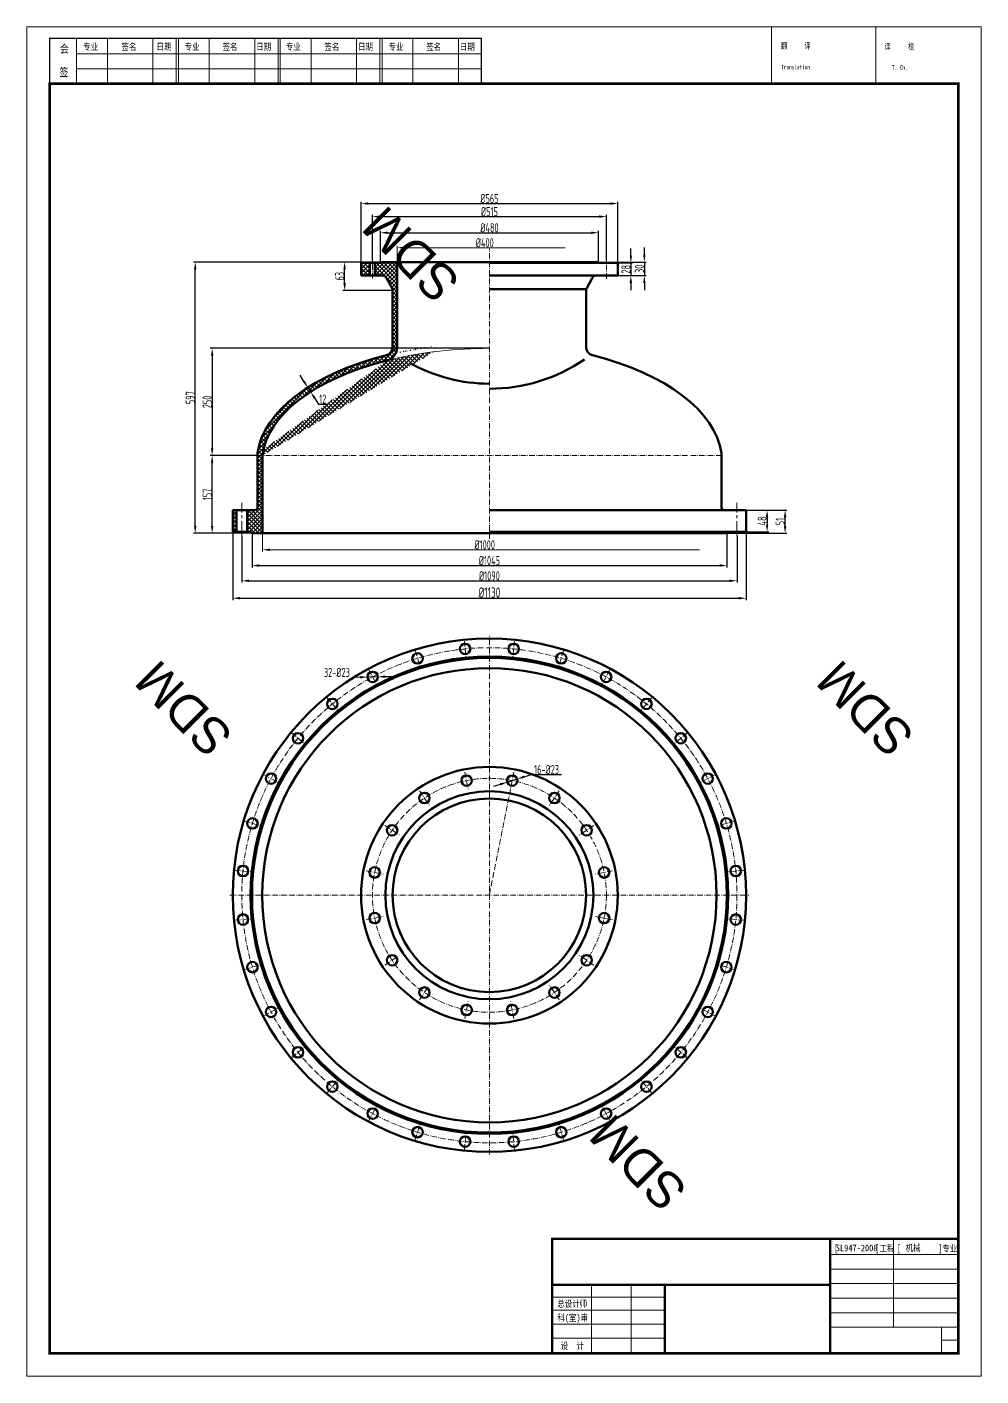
# Model space of a CAD drawing. Header units: millimetres. Extents: x -111403 to -40877, y -22 to 26358.
# Drawn here: x -50635 to -48535, y 18 to 2988 of the extents above; entities that cross this region are included whole.
import ezdxf

# ---------------------------------------------------------------- set-up
doc = ezdxf.new("R2010")
doc.units = ezdxf.units.MM
doc.header["$PDMODE"] = 34
doc.header["$PDSIZE"] = -6
for name, pattern in [('ACAD_ISO10W100', [18.7, 12, -3, 0.7, -3]), ('ACAD_ISO12W100', [22.4, 12, -3, 0.7, -3, 0.7, -3]), ('CENTER', [50.8, 31.75, -6.35, 6.35, -6.35])]:
    doc.linetypes.add(name, pattern=pattern)
doc.layers.add('SDMDI', color=253, linetype='Continuous')
for name, color, linetype, lineweight in [('TK', 7, 'Continuous', 20), ('双点划线', 3, 'ACAD_ISO12W100', 18), ('标注', 7, 'Continuous', 18), ('粗实线', 2, 'Continuous', 70), ('细线', 4, 'Continuous', 13)]:
    doc.layers.add(name, color=color, linetype=linetype, lineweight=lineweight)
doc.styles.add('HGCAD', font='gbenor.shx', dxfattribs={"width": 0.75, "bigfont": 'gbcbig.shx'})
doc.styles.add('sdmdi', font='STCAIYUN.TTF', dxfattribs={"height": 16})
doc.styles.add('宋体', font='SimSun.ttf', dxfattribs={"width": 0.7})
doc.dimstyles.new('HGCAD$0', dxfattribs={"dimtxt": 20, "dimasz": 16, "dimexe": 4, "dimexo": 1, "dimgap": 1, "dimtad": 1, "dimtoh": 1, "dimdec": 0, "dimdsep": 46, "dimtxsty": 'HGCAD', "dimcen": 0, "dimadec": 1, "dimazin": 0, "dimtfac": 1, "dimtdec": 0, "dimtmove": 0, "dimatfit": 1, "dimfxl": 0, "dimarcsym": 0})
doc.dimstyles.new('HGCAD$3', dxfattribs={"dimtxt": 20, "dimasz": 16, "dimexe": 4, "dimexo": 1, "dimgap": 1, "dimtad": 1, "dimtoh": 1, "dimdec": 0, "dimdsep": 46, "dimtxsty": 'HGCAD', "dimcen": 0, "dimadec": 1, "dimazin": 0, "dimtfac": 1, "dimtdec": 0, "dimtmove": 0, "dimatfit": 1, "dimfxl": 0, "dimarcsym": 0})

# ---------------------------------------------------------------- blocks, each defined once
blk = doc.blocks.new('*D90')
at = {"layer": 'Defpoints', "color": 0, "ltscale": 50}
for p in [(-50182.2, 1876.9), (-49052.2, 1876.9), (-49052.2, 1730.7)]:
    blk.add_point(p, dxfattribs=at)
at = {"layer": '标注', "color": 0, "lineweight": -2, "ltscale": 50}
for p, q in [((-50182.2, 1875.9), (-50182.2, 1726.7)), ((-49052.2, 1875.9), (-49052.2, 1726.7)), ((-50166.2, 1730.7), (-49068.2, 1730.7))]:
    blk.add_line(p, q, dxfattribs=at)
at = {"layer": '标注', "color": 0, "ltscale": 50}
for points in [[(-50166.2, 1733.4), (-50166.2, 1728), (-50182.2, 1730.7)], [(-49068.2, 1733.4), (-49068.2, 1728), (-49052.2, 1730.7)]]:
    blk.add_solid(points, dxfattribs=at)
at = {"layer": '标注', "color": 0, "ltscale": 50, "insert": (-49617.2, 1743.2), "char_height": 20, "attachment_point": 5, "style": 'HGCAD'}
blk.add_mtext('{\\H1.15x;%%C1130}', dxfattribs=at)
blk = doc.blocks.new('*D91')
at = {"layer": 'Defpoints', "color": 0, "ltscale": 50}
for p in [(-49885.6, 1557.1), (-49862.6, 1557.7)]:
    blk.add_point(p, dxfattribs=at)
at = {"layer": '标注', "color": 0, "lineweight": -2, "ltscale": 50}
for p, q in [((-49901.6, 1556.7), (-49917.6, 1556.3)), ((-49862.6, 1557.7), (-49885.6, 1557.1)), ((-49846.7, 1558.1), (-49830.7, 1558.5))]:
    blk.add_line(p, q, dxfattribs=at)
at = {"layer": '标注', "color": 0, "ltscale": 50}
for points in [[(-49901.7, 1559.3), (-49901.6, 1554), (-49885.6, 1557.1)], [(-49846.7, 1560.8), (-49846.6, 1555.4), (-49862.6, 1557.7)]]:
    blk.add_solid(points, dxfattribs=at)
at = {"layer": '标注', "color": 0, "ltscale": 50, "insert": (-49953, 1567.3), "char_height": 20, "attachment_point": 5, "style": 'HGCAD'}
blk.add_mtext('32-%%C23', dxfattribs=at)
blk = doc.blocks.new('*D92')
at = {"layer": 'Defpoints', "color": 0, "ltscale": 50}
for p in [(-49052.2, 1924.9), (-49052.2, 1876.9), (-49006, 1876.9)]:
    blk.add_point(p, dxfattribs=at)
at = {"layer": '标注', "color": 0, "lineweight": -2, "ltscale": 50}
for p, q in [((-49051.2, 1924.9), (-49002, 1924.9)), ((-49006, 1908.9), (-49006, 1892.9)), ((-49051.2, 1876.9), (-49002, 1876.9))]:
    blk.add_line(p, q, dxfattribs=at)
at = {"layer": '标注', "color": 0, "ltscale": 50}
for points in [[(-49008.7, 1908.9), (-49003.4, 1908.9), (-49006, 1924.9)], [(-49008.7, 1892.9), (-49003.4, 1892.9), (-49006, 1876.9)]]:
    blk.add_solid(points, dxfattribs=at)
at = {"layer": '标注', "color": 0, "ltscale": 50, "insert": (-49017, 1900.9), "char_height": 20, "attachment_point": 5, "rotation": 90, "style": 'HGCAD'}
blk.add_mtext('48', dxfattribs=at)
blk = doc.blocks.new('*D93')
at = {"layer": 'Defpoints', "color": 0, "ltscale": 50}
for p in [(-49052.2, 1924.9), (-48966.3, 1924.9), (-49094.7, 1873.9)]:
    blk.add_point(p, dxfattribs=at)
at = {"layer": '标注', "color": 0, "lineweight": -2, "ltscale": 50}
for p, q in [((-49051.2, 1924.9), (-48962.3, 1924.9)), ((-48966.3, 1889.9), (-48966.3, 1908.9)), ((-49093.7, 1873.9), (-48962.3, 1873.9))]:
    blk.add_line(p, q, dxfattribs=at)
at = {"layer": '标注', "color": 0, "ltscale": 50}
for points in [[(-48969, 1908.9), (-48963.6, 1908.9), (-48966.3, 1924.9)], [(-48969, 1889.9), (-48963.6, 1889.9), (-48966.3, 1873.9)]]:
    blk.add_solid(points, dxfattribs=at)
at = {"layer": '标注', "color": 0, "ltscale": 50, "insert": (-48977.3, 1899.4), "char_height": 20, "attachment_point": 5, "rotation": 90, "style": 'HGCAD'}
blk.add_mtext('51', dxfattribs=at)
blk = doc.blocks.new('*D94')
at = {"layer": 'Defpoints', "color": 0, "ltscale": 50}
for p in [(-50264.8, 2470.9), (-49857.2, 2470.9), (-50139.7, 1873.9)]:
    blk.add_point(p, dxfattribs=at)
at = {"layer": '标注', "color": 0, "lineweight": -2, "ltscale": 50}
for p, q in [((-49858.2, 2470.9), (-50268.8, 2470.9)), ((-50264.8, 1889.9), (-50264.8, 2454.9)), ((-50140.7, 1873.9), (-50268.8, 1873.9))]:
    blk.add_line(p, q, dxfattribs=at)
at = {"layer": '标注', "color": 0, "ltscale": 50}
for points in [[(-50267.4, 2454.9), (-50262.1, 2454.9), (-50264.8, 2470.9)], [(-50267.4, 1889.9), (-50262.1, 1889.9), (-50264.8, 1873.9)]]:
    blk.add_solid(points, dxfattribs=at)
at = {"layer": '标注', "color": 0, "ltscale": 50, "insert": (-50275.8, 2172.4), "char_height": 20, "attachment_point": 5, "rotation": 90, "style": 'HGCAD'}
blk.add_mtext('597', dxfattribs=at)
blk = doc.blocks.new('*D95')
at = {"layer": 'Defpoints', "color": 0, "ltscale": 50}
for p in [(-49377.2, 2470.9), (-49334.7, 2440.9), (-49276.1, 2440.9)]:
    blk.add_point(p, dxfattribs=at)
at = {"layer": '标注', "color": 0, "lineweight": -2, "ltscale": 50}
for p, q in [((-49276.1, 2486.9), (-49276.1, 2502.9)), ((-49376.2, 2470.9), (-49272.1, 2470.9)), ((-49276.1, 2470.9), (-49276.1, 2440.9)), ((-49333.7, 2440.9), (-49272.1, 2440.9)), ((-49276.1, 2424.9), (-49276.1, 2408.9))]:
    blk.add_line(p, q, dxfattribs=at)
at = {"layer": '标注', "color": 0, "ltscale": 50}
for points in [[(-49278.8, 2486.9), (-49273.5, 2486.9), (-49276.1, 2470.9)], [(-49278.8, 2424.9), (-49273.5, 2424.9), (-49276.1, 2440.9)]]:
    blk.add_solid(points, dxfattribs=at)
at = {"layer": '标注', "color": 0, "ltscale": 50, "insert": (-49287.1, 2455.9), "char_height": 20, "attachment_point": 5, "rotation": 90, "style": 'HGCAD'}
blk.add_mtext('30', dxfattribs=at)
blk = doc.blocks.new('*D96')
at = {"layer": 'Defpoints', "color": 0, "ltscale": 50}
for p in [(-49334.7, 2468.9), (-49334.7, 2440.9), (-49305.9, 2440.9)]:
    blk.add_point(p, dxfattribs=at)
at = {"layer": '标注', "color": 0, "lineweight": -2, "ltscale": 50}
for p, q in [((-49305.9, 2484.9), (-49305.9, 2500.9)), ((-49333.7, 2468.9), (-49301.9, 2468.9)), ((-49305.9, 2468.9), (-49305.9, 2440.9)), ((-49333.7, 2440.9), (-49301.9, 2440.9)), ((-49305.9, 2424.9), (-49305.9, 2408.9))]:
    blk.add_line(p, q, dxfattribs=at)
at = {"layer": '标注', "color": 0, "ltscale": 50}
for points in [[(-49308.5, 2484.9), (-49303.2, 2484.9), (-49305.9, 2468.9)], [(-49308.5, 2424.9), (-49303.2, 2424.9), (-49305.9, 2440.9)]]:
    blk.add_solid(points, dxfattribs=at)
at = {"layer": '标注', "color": 0, "ltscale": 50, "insert": (-49316.9, 2454.9), "char_height": 20, "attachment_point": 5, "rotation": 90, "style": 'HGCAD'}
blk.add_mtext('28', dxfattribs=at)
blk = doc.blocks.new('*D97')
at = {"layer": 'Defpoints', "color": 0, "ltscale": 50}
for p in [(-49935.9, 2470.9), (-49852.1, 2470.9), (-49830.2, 2408.4)]:
    blk.add_point(p, dxfattribs=at)
at = {"layer": '标注', "color": 0, "lineweight": -2, "ltscale": 50}
for p, q in [((-49853.1, 2470.9), (-49939.9, 2470.9)), ((-49935.9, 2424.4), (-49935.9, 2454.9)), ((-49831.2, 2408.4), (-49939.9, 2408.4))]:
    blk.add_line(p, q, dxfattribs=at)
at = {"layer": '标注', "color": 0, "ltscale": 50}
for points in [[(-49938.6, 2454.9), (-49933.2, 2454.9), (-49935.9, 2470.9)], [(-49938.6, 2424.4), (-49933.2, 2424.4), (-49935.9, 2408.4)]]:
    blk.add_solid(points, dxfattribs=at)
at = {"layer": '标注', "color": 0, "ltscale": 50, "insert": (-49946.9, 2439.7), "char_height": 20, "attachment_point": 5, "rotation": 90, "style": 'HGCAD'}
blk.add_mtext('63', dxfattribs=at)
blk = doc.blocks.new('*D98')
at = {"layer": 'Defpoints', "color": 0, "ltscale": 50}
for p in [(-49359.7, 2570.9), (-49874.7, 2473.9), (-49359.7, 2473.9)]:
    blk.add_point(p, dxfattribs=at)
at = {"layer": '标注', "color": 0, "lineweight": -2, "ltscale": 50}
for p, q in [((-49874.7, 2474.9), (-49874.7, 2574.9)), ((-49858.7, 2570.9), (-49375.7, 2570.9)), ((-49359.7, 2474.9), (-49359.7, 2574.9))]:
    blk.add_line(p, q, dxfattribs=at)
at = {"layer": '标注', "color": 0, "ltscale": 50}
for points in [[(-49858.7, 2573.5), (-49858.7, 2568.2), (-49874.7, 2570.9)], [(-49375.7, 2573.5), (-49375.7, 2568.2), (-49359.7, 2570.9)]]:
    blk.add_solid(points, dxfattribs=at)
at = {"layer": '标注', "color": 0, "ltscale": 50, "insert": (-49617.2, 2581.9), "char_height": 20, "attachment_point": 5, "style": 'HGCAD'}
blk.add_mtext('%%C515', dxfattribs=at)
blk = doc.blocks.new('*D99')
at = {"layer": 'Defpoints', "color": 0, "ltscale": 50}
for p in [(-49377.2, 2535.4), (-49857.2, 2469.9), (-49377.2, 2470.9)]:
    blk.add_point(p, dxfattribs=at)
at = {"layer": '标注', "color": 0, "lineweight": -2, "ltscale": 50}
for p, q in [((-49857.2, 2470.9), (-49857.2, 2539.4)), ((-49841.2, 2535.4), (-49393.2, 2535.4)), ((-49377.2, 2471.9), (-49377.2, 2539.4))]:
    blk.add_line(p, q, dxfattribs=at)
at = {"layer": '标注', "color": 0, "ltscale": 50}
for points in [[(-49841.2, 2538), (-49841.2, 2532.7), (-49857.2, 2535.4)], [(-49393.2, 2538), (-49393.2, 2532.7), (-49377.2, 2535.4)]]:
    blk.add_solid(points, dxfattribs=at)
at = {"layer": '标注', "color": 0, "ltscale": 50, "insert": (-49617.2, 2546.4), "char_height": 20, "attachment_point": 5, "style": 'HGCAD'}
blk.add_mtext('%%C480', dxfattribs=at)
blk = doc.blocks.new('*D100')
at = {"layer": 'Defpoints', "color": 0, "ltscale": 50}
for p in [(-50162.2, 1868.9), (-49072.2, 1868.9), (-49072.2, 1769.1)]:
    blk.add_point(p, dxfattribs=at)
at = {"layer": '标注', "color": 0, "lineweight": -2, "ltscale": 50}
for p, q in [((-50162.2, 1867.9), (-50162.2, 1765.1)), ((-49072.2, 1867.9), (-49072.2, 1765.1)), ((-50146.2, 1769.1), (-49088.2, 1769.1))]:
    blk.add_line(p, q, dxfattribs=at)
at = {"layer": '标注', "color": 0, "ltscale": 50}
for points in [[(-50146.2, 1771.8), (-50146.2, 1766.4), (-50162.2, 1769.1)], [(-49088.2, 1771.8), (-49088.2, 1766.4), (-49072.2, 1769.1)]]:
    blk.add_solid(points, dxfattribs=at)
at = {"layer": '标注', "color": 0, "ltscale": 50, "insert": (-49617.2, 1780.1), "char_height": 20, "attachment_point": 5, "style": 'HGCAD'}
blk.add_mtext('%%C1090', dxfattribs=at)
blk = doc.blocks.new('*D101')
at = {"layer": 'Defpoints', "color": 0, "ltscale": 50}
for p in [(-49334.7, 2599.7), (-49899.7, 2468.9), (-49334.7, 2465.3)]:
    blk.add_point(p, dxfattribs=at)
at = {"layer": '标注', "color": 0, "lineweight": -2, "ltscale": 50}
for p, q in [((-49899.7, 2469.9), (-49899.7, 2603.7)), ((-49883.7, 2599.7), (-49350.7, 2599.7)), ((-49334.7, 2466.3), (-49334.7, 2603.7))]:
    blk.add_line(p, q, dxfattribs=at)
at = {"layer": '标注', "color": 0, "ltscale": 50}
for points in [[(-49883.7, 2602.3), (-49883.7, 2597), (-49899.7, 2599.7)], [(-49350.7, 2602.3), (-49350.7, 2597), (-49334.7, 2599.7)]]:
    blk.add_solid(points, dxfattribs=at)
at = {"layer": '标注', "color": 0, "ltscale": 50, "insert": (-49617.2, 2610.7), "char_height": 20, "attachment_point": 5, "style": 'HGCAD'}
blk.add_mtext('%%C565', dxfattribs=at)
blk = doc.blocks.new('*D102')
at = {"layer": 'Defpoints', "color": 0, "ltscale": 50}
for p in [(-50139.7, 1873.9), (-49094.7, 1873.9), (-49094.7, 1802.7)]:
    blk.add_point(p, dxfattribs=at)
at = {"layer": '标注', "color": 0, "lineweight": -2, "ltscale": 50}
for p, q in [((-50139.7, 1872.9), (-50139.7, 1798.7)), ((-49094.7, 1872.9), (-49094.7, 1798.7)), ((-50123.7, 1802.7), (-49110.7, 1802.7))]:
    blk.add_line(p, q, dxfattribs=at)
at = {"layer": '标注', "color": 0, "ltscale": 50}
for points in [[(-50123.7, 1805.4), (-50123.7, 1800), (-50139.7, 1802.7)], [(-49110.7, 1805.4), (-49110.7, 1800), (-49094.7, 1802.7)]]:
    blk.add_solid(points, dxfattribs=at)
at = {"layer": '标注', "color": 0, "ltscale": 50, "insert": (-49617.2, 1813.7), "char_height": 20, "attachment_point": 5, "style": 'HGCAD'}
blk.add_mtext('%%C1045', dxfattribs=at)
blk = doc.blocks.new('*D103')
at = {"layer": 'Defpoints', "color": 0, "ltscale": 50}
for p in [(-50016.9, 2194.7), (-50010.8, 2185.1), (-50010.8, 2185.1)]:
    blk.add_point(p, dxfattribs=at)
at = {"layer": '标注', "color": 0, "lineweight": -2, "ltscale": 50}
for p, q in [((-50025.5, 2208.2), (-50034.1, 2221.6)), ((-50016.9, 2194.7), (-50010.8, 2185.1)), ((-50016.1, 2195.2), (-50013.5, 2196.8)), ((-50010, 2185.6), (-50007.4, 2187.3)), ((-50002.2, 2171.6), (-49993.6, 2158.1)), ((-49993.6, 2158.1), (-49975.3, 2158.1))]:
    blk.add_line(p, q, dxfattribs=at)
at = {"layer": '标注', "color": 0, "ltscale": 50}
for points in [[(-50023.3, 2209.6), (-50027.8, 2206.7), (-50016.9, 2194.7)], [(-49999.9, 2173.1), (-50004.4, 2170.2), (-50010.8, 2185.1)]]:
    blk.add_solid(points, dxfattribs=at)
at = {"layer": '标注', "color": 0, "ltscale": 50, "insert": (-49983.9, 2169.1), "char_height": 20, "attachment_point": 5, "style": 'HGCAD'}
blk.add_mtext('12', dxfattribs=at)
blk = doc.blocks.new('*D104')
at = {"layer": 'Defpoints', "color": 0, "ltscale": 50}
for p in [(-49617.2, 2280.9), (-50227.5, 2044.9), (-50127.9, 2044.9)]:
    blk.add_point(p, dxfattribs=at)
at = {"layer": '标注', "color": 0, "lineweight": -2, "ltscale": 50}
for p, q in [((-49618.2, 2280.9), (-50231.5, 2280.9)), ((-50227.5, 2264.9), (-50227.5, 2060.9)), ((-50128.9, 2044.9), (-50231.5, 2044.9))]:
    blk.add_line(p, q, dxfattribs=at)
at = {"layer": '标注', "color": 0, "ltscale": 50}
for points in [[(-50230.2, 2264.9), (-50224.8, 2264.9), (-50227.5, 2280.9)], [(-50230.2, 2060.9), (-50224.8, 2060.9), (-50227.5, 2044.9)]]:
    blk.add_solid(points, dxfattribs=at)
at = {"layer": '标注', "color": 0, "ltscale": 50, "insert": (-50238.5, 2162.9), "char_height": 20, "attachment_point": 5, "rotation": 90, "style": 'HGCAD'}
blk.add_mtext('250', dxfattribs=at)
blk = doc.blocks.new('*D105')
at = {"layer": 'Defpoints', "color": 0, "ltscale": 50}
for p in [(-50227.5, 2044.9), (-50188.8, 2044.9), (-50188.8, 1873.9)]:
    blk.add_point(p, dxfattribs=at)
at = {"layer": '标注', "color": 0, "lineweight": -2, "ltscale": 50}
for p, q in [((-50189.8, 2044.9), (-50231.5, 2044.9)), ((-50227.5, 1889.9), (-50227.5, 2028.9)), ((-50189.8, 1873.9), (-50231.5, 1873.9))]:
    blk.add_line(p, q, dxfattribs=at)
at = {"layer": '标注', "color": 0, "ltscale": 50}
for points in [[(-50230.2, 2028.9), (-50224.8, 2028.9), (-50227.5, 2044.9)], [(-50230.2, 1889.9), (-50224.8, 1889.9), (-50227.5, 1873.9)]]:
    blk.add_solid(points, dxfattribs=at)
at = {"layer": '标注', "color": 0, "ltscale": 50, "insert": (-50238.5, 1959.4), "char_height": 20, "attachment_point": 5, "rotation": 90, "style": 'HGCAD'}
blk.add_mtext('157', dxfattribs=at)
blk = doc.blocks.new('*D106')
at = {"layer": 'Defpoints', "color": 0, "ltscale": 50}
for p in [(-49578, 1325.8), (-49556, 1332.8)]:
    blk.add_point(p, dxfattribs=at)
at = {"layer": '标注', "color": 0, "lineweight": -2, "ltscale": 50}
for p, q in [((-49540.8, 1337.7), (-49525.6, 1342.5)), ((-49525.6, 1342.5), (-49458.2, 1342.5)), ((-49593.2, 1320.9), (-49608.4, 1316.1)), ((-49578, 1325.8), (-49556, 1332.8))]:
    blk.add_line(p, q, dxfattribs=at)
at = {"layer": '标注', "color": 0, "ltscale": 50}
for points in [[(-49541.6, 1340.2), (-49540, 1335.1), (-49556, 1332.8)], [(-49594, 1323.5), (-49592.4, 1318.4), (-49578, 1325.8)]]:
    blk.add_solid(points, dxfattribs=at)
at = {"layer": '标注', "color": 0, "ltscale": 50, "insert": (-49491.4, 1353.5), "char_height": 20, "attachment_point": 5, "style": 'HGCAD'}
blk.add_mtext('16-%%C23', dxfattribs=at)

msp = doc.modelspace()

# ---------------------------------------------------------------- hatches: boundary and pattern name
at = {"layer": '细线', "ltscale": 50}
h = msp.add_hatch(dxfattribs=at)
h.set_pattern_fill('ANSI37', color=256, scale=2, style=0)
h.set_pattern_definition([(45, (-98.7417, 0), (-4.4901281, 4.4901281), []), (135, (-98.7417, 0), (-4.4901281, -4.4901281), [])])
edge = h.paths.add_edge_path()
edge.add_line((-49820.2319, 2470.9134), (-49857.2319, 2470.9134))
edge.add_line((-49857.2319, 2470.9134), (-49857.2319, 2468.9134))
edge.add_line((-49857.2319, 2468.9134), (-49869.2319, 2468.9134))
edge.add_line((-49869.2319, 2468.9134), (-49869.2319, 2440.9134))
edge.add_line((-49869.2319, 2440.9134), (-49852.2319, 2440.9134))
edge.add_arc((-49852.2319, 2430.9134), 10, 28.0724869, 90, ccw=False)
edge.add_line((-49843.4084, 2435.6192), (-49831.4084, 2413.1192))
edge.add_arc((-49840.2319, 2408.4134), 10, 0, 28.0724869, ccw=False)
edge.add_line((-49830.2319, 2408.4134), (-49830.2319, 2283.3076))
edge.add_arc((-49848.2319, 2283.3076), 18, 284.1734966, 360, ccw=False)
edge.add_ellipse((-49617.2319, 2030.9104), major_axis=(512, 0), ratio=0.51171875, start_angle=116.2675607, end_angle=175.8085545)
edge.add_line((-50127.8625, 2050.0598), (-50127.8625, 2044.9104))
edge.add_line((-50127.8625, 2044.9104), (-50116.4473, 2044.9104))
edge.add_ellipse((-49617.2319, 2030.9104), major_axis=(500, 0), ratio=0.5, start_angle=116.8265677, end_angle=176.789757, ccw=False)
edge.add_arc((-49850.2319, 2283.0892), 30, 285.8127753, 360)
edge.add_line((-49820.2319, 2283.0892), (-49820.2319, 2470.9134))
h.paths.add_polyline_path([(-49880.2319, 2468.9134), (-49899.7319, 2468.9134), (-49899.7319, 2440.9134), (-49880.2319, 2440.9134)], flags=16)
h.paths.add_polyline_path([(-50116.4473, 2044.9104), (-50127.8625, 2044.9104), (-50127.8625, 1930.0598, -0.373138174), (-50133.8019, 1924.9104), (-50150.7319, 1924.9104), (-50150.7319, 1876.9104), (-50142.7319, 1876.9104), (-50139.7319, 1873.9104), (-50116.4555, 1873.9104)])
h.paths.add_polyline_path([(-50173.7319, 1924.9104), (-50182.2319, 1924.9104), (-50182.2319, 1876.9104), (-50173.7319, 1876.9104)])

# ---------------------------------------------------------------- linework, layer by layer
at = {"layer": 'TK'}
for p, q in [((-48995.9978, 2988.3546), (-48995.9978, 2863.3546)), ((-48766.5924, 2988.3546), (-48766.5924, 2863.3546))]:
    msp.add_line(p, q, dxfattribs=at)
at = {"layer": 'TK', "color": 4}
for p, q in [((-48727.3986, 125.5436), (-48727.3986, 320.6235)), ((-48585.0834, 285.8283), (-48866.9396, 285.8283)), ((-48585.0834, 253.7713), (-48866.9396, 253.7713)), ((-49392.6172, 68.3546), (-49392.6172, 219.3457)), ((-49305.0026, 68.3546), (-49305.0026, 219.3457)), ((-48585.0834, 221.7144), (-48866.9396, 221.7144)), ((-49231.0366, 191.7935), (-49479.0177, 191.7935)), ((-48585.0834, 189.6574), (-48866.9396, 189.6574)), ((-49479.0177, 163.4222), (-49231.1826, 163.4222)), ((-48585.0834, 157.6005), (-48866.9396, 157.6005)), ((-49231.0366, 132.5496), (-49479.0177, 132.5496)), ((-48585.0834, 125.5436), (-48866.9396, 125.5436)), ((-48622.2726, 68.3546), (-48622.2726, 125.5436)), ((-49479.0177, 101.6771), (-49231.0366, 101.6771)), ((-48585.0834, 97.1752), (-48622.2726, 97.1752))]:
    msp.add_line(p, q, dxfattribs=at)
at = {"layer": 'TK'}
msp.add_lwpolyline([(-50635.0834, 2988.3546), (-50635.0834, 18.3546), (-48535.0834, 18.3546), (-48535.0834, 2988.3546)], close=True, dxfattribs=at)
at = {"layer": 'TK', "color": 1, "const_width": 2.5}
msp.add_lwpolyline([(-49635.0834, 2963.3546), (-50585.0834, 2963.3546), (-50585.0834, 2863.3546), (-49635.0834, 2863.3546)], close=True, dxfattribs=at)
at = {"layer": 'TK', "color": 4, "linetype": 'Continuous'}
for points in [[(-50526.0909, 2962.026), (-50526.0909, 2863.294)], [(-50457.9311, 2962.026), (-50457.9311, 2863.294)], [(-50357.836, 2962.026), (-50357.836, 2863.294)], [(-50306.6763, 2962.026), (-50306.6763, 2863.294)], [(-50301.9227, 2962.026), (-50301.9227, 2863.294)], [(-50233.763, 2962.026), (-50233.763, 2863.294)], [(-50133.6678, 2962.026), (-50133.6678, 2863.294)], [(-50082.5081, 2962.026), (-50082.5081, 2863.294)], [(-50077.7545, 2962.026), (-50077.7545, 2863.294)], [(-50009.5948, 2962.026), (-50009.5948, 2863.294)], [(-49909.4997, 2962.026), (-49909.4997, 2863.294)], [(-49858.3399, 2962.026), (-49858.3399, 2863.294)], [(-49853.5864, 2961.9654), (-49853.5864, 2863.2334)], [(-49785.4266, 2961.9654), (-49785.4266, 2863.2334)], [(-49685.3315, 2961.9654), (-49685.3315, 2863.2334)], [(-50526.0909, 2929.1153), (-49635.0834, 2929.1153)], [(-50526.0909, 2896.2046), (-49635.0834, 2896.2046)]]:
    msp.add_lwpolyline(points, dxfattribs=at)
at = {"layer": 'TK'}
msp.add_lwpolyline([(-50585.0834, 2863.3546, 6, 6, 0), (-50585.0834, 68.3546, 6, 6, 0), (-48585.0834, 68.3546, 6, 6, 0), (-48585.0834, 2863.3546, 6, 6, 0)], format="xyseb", close=True, dxfattribs=at)
at = {"layer": 'TK', "color": 1, "linetype": 'Continuous', "const_width": 5}
msp.add_lwpolyline([(-48585.0834, 68.3546), (-49479.0177, 68.3546), (-49479.0177, 320.52), (-48585.0834, 320.6235), (-48585.0834, 68.3546)], dxfattribs=at)
at = {"layer": 'TK', "color": 1, "const_width": 5}
for points in [[(-48866.9396, 68.1407), (-48866.9396, 320.6235)], [(-49479.0177, 219.3457), (-48866.9396, 219.3457)], [(-49231.1826, 68.1407), (-49231.1826, 219.3457)]]:
    msp.add_lwpolyline(points, dxfattribs=at)
at = {"layer": '双点划线', "color": 1, "linetype": 'ACAD_ISO10W100'}
msp.add_line((-50127.8625, 2044.9104), (-49106.6013, 2044.9104), dxfattribs=at)
at = {"layer": '标注', "ltscale": 50}
for p, q in [((-49820.2319, 2471.9134), (-49820.2319, 2506.4816)), ((-49804.2319, 2502.4816), (-49450.6379, 2502.4816)), ((-50116.4555, 1872.9104), (-50116.4555, 1833.4369)), ((-50100.4555, 1837.4369), (-49154.6662, 1837.4369))]:
    msp.add_line(p, q, dxfattribs=at)
at = {"layer": '标注', "color": 1, "linetype": 'ACAD_ISO10W100'}
for p, q in [((-49617.2319, 1861.3622), (-49617.2319, 2500.2134)), ((-49874.7319, 2435.232), (-49874.7319, 2473.9134)), ((-49359.7319, 2433.9934), (-49359.7319, 2473.9134)), ((-49672.3665, 1636.5354), (-49668.9359, 1601.7039)), ((-49617.2319, 505.744), (-49617.2319, 1647.744)), ((-49562.0973, 1636.5354), (-49565.5279, 1601.7039)), ((-49780.517, 1615.0229), (-49770.3571, 1581.53)), ((-49453.9468, 1615.0229), (-49464.1067, 1581.53)), ((-49882.3926, 1572.8247), (-49865.8937, 1541.9574)), ((-49352.0712, 1572.8247), (-49368.5701, 1541.9574)), ((-49974.0781, 1511.5624), (-49951.8744, 1484.507)), ((-49260.3857, 1511.5624), (-49282.5894, 1484.507)), ((-50052.0503, 1433.5902), (-50024.9949, 1411.3864)), ((-49182.4135, 1433.5902), (-49209.4689, 1411.3864)), ((-50113.3126, 1341.9046), (-50082.4454, 1325.4058)), ((-49671.1744, 1347.9311), (-49663.7609, 1310.6613)), ((-49563.2894, 1347.9311), (-49570.7029, 1310.6613)), ((-49121.1512, 1341.9046), (-49152.0184, 1325.4058)), ((-49570.7029, 1310.6613), (-49617.2319, 1076.744)), ((-49770.8471, 1306.6453), (-49749.7354, 1275.0495)), ((-49463.6167, 1306.6453), (-49484.7284, 1275.0495)), ((-50155.5108, 1240.0291), (-50122.0179, 1229.8691)), ((-49847.1332, 1230.3592), (-49815.5374, 1209.2475)), ((-49387.3305, 1230.3592), (-49418.9264, 1209.2475)), ((-49078.953, 1240.0291), (-49112.4459, 1229.8691)), ((-50177.0233, 1131.8786), (-50142.1918, 1128.448)), ((-49888.419, 1130.6865), (-49851.1492, 1123.273)), ((-49346.0448, 1130.6865), (-49383.3146, 1123.273)), ((-49057.4405, 1131.8786), (-49092.272, 1128.448)), ((-50188.2319, 1076.744), (-49046.2319, 1076.744)), ((-50177.0233, 1021.6093), (-50142.1918, 1025.0399)), ((-49888.419, 1022.8015), (-49851.1492, 1030.2149)), ((-49057.4405, 1021.6093), (-49092.272, 1025.0399)), ((-50155.5108, 913.4588), (-50122.0179, 923.6188)), ((-49847.1332, 923.1288), (-49815.5374, 944.2405)), ((-49387.3305, 923.1288), (-49418.9264, 944.2405)), ((-49078.953, 913.4588), (-49112.4459, 923.6188)), ((-49770.8471, 846.8426), (-49749.7354, 878.4385)), ((-49463.6167, 846.8426), (-49484.7284, 878.4385)), ((-49671.1744, 805.5569), (-49663.7609, 842.8267)), ((-49563.2894, 805.5569), (-49570.7029, 842.8267)), ((-50113.3126, 811.5833), (-50082.4454, 828.0822)), ((-49121.1512, 811.5833), (-49152.0184, 828.0822)), ((-50052.0503, 719.8978), (-50024.9949, 742.1015)), ((-49182.4135, 719.8978), (-49209.4689, 742.1015)), ((-49974.0781, 641.9256), (-49951.8744, 668.981)), ((-49260.3857, 641.9256), (-49282.5894, 668.981)), ((-49882.3926, 580.6633), (-49865.8937, 611.5305)), ((-49352.0712, 580.6633), (-49368.5701, 611.5305)), ((-49780.517, 538.465), (-49770.3571, 571.958)), ((-49453.9468, 538.465), (-49464.1067, 571.958)), ((-49672.3665, 516.9526), (-49668.9359, 551.784)), ((-49562.0973, 516.9526), (-49565.5279, 551.784))]:
    msp.add_line(p, q, dxfattribs=at)
at = {"layer": '标注', "color": 1, "linetype": 'CENTER'}
for p, q in [((-50162.2319, 1868.9104), (-50162.2319, 1940.6115)), ((-49072.2319, 1868.9104), (-49072.2319, 1940.6115))]:
    msp.add_line(p, q, dxfattribs=at)
at = {"layer": '标注', "color": 1, "linetype": 'ACAD_ISO10W100', "ltscale": 50}
msp.add_line((-49346.0448, 1022.8015), (-49383.3146, 1030.2149), dxfattribs=at)
at = {"layer": '标注', "color": 1, "linetype": 'ACAD_ISO10W100'}
for radius in [545, 257.5]:
    msp.add_circle((-49617.2319, 1076.744), radius, dxfattribs=at)
at = {"layer": '标注', "ltscale": 50}
for points in [[(-49804.2319, 2505.1483), (-49804.2319, 2499.8149), (-49820.2319, 2502.4816)], [(-50100.4555, 1840.1036), (-50100.4555, 1834.7703), (-50116.4555, 1837.4369)]]:
    msp.add_solid(points, dxfattribs=at)
at = {"layer": '粗实线'}
for p, q in [((-49899.7319, 2440.9134), (-49899.7319, 2468.9134)), ((-49899.7319, 2468.9134), (-49857.2319, 2468.9134)), ((-49880.2319, 2440.9134), (-49880.2319, 2468.9134)), ((-49869.2319, 2440.9134), (-49869.2319, 2468.9134)), ((-49857.2319, 2470.9134), (-49857.2319, 2468.9134)), ((-49377.2319, 2470.9134), (-49857.2319, 2470.9134)), ((-49820.2319, 2470.9134), (-49820.2319, 2283.0892)), ((-49334.7319, 2468.9134), (-49617.2319, 2468.9134)), ((-49377.2319, 2468.9134), (-49377.2319, 2470.9134)), ((-49334.7319, 2440.9134), (-49334.7319, 2468.9134)), ((-49899.7319, 2440.9134), (-49852.2319, 2440.9134)), ((-49831.4084, 2413.1192), (-49843.4084, 2435.6192)), ((-49334.7319, 2440.9134), (-49617.2319, 2440.9134)), ((-49403.0554, 2413.1192), (-49391.0554, 2435.6192)), ((-49830.2319, 2394.9134), (-49830.2319, 2408.4134)), ((-49830.2319, 2408.4134), (-49830.2319, 2283.3076)), ((-49404.2319, 2410.9134), (-49617.2319, 2410.9134)), ((-49404.2319, 2410.9134), (-49404.2319, 2283.3076)), ((-49404.2319, 2394.9134), (-49404.2319, 2408.4134)), ((-50127.8625, 1930.0598), (-50127.8625, 2050.0598)), ((-49106.6013, 1930.0598), (-49106.6013, 2050.0598)), ((-50116.4555, 1873.9104), (-50116.4473, 2044.9104)), ((-50182.2319, 1924.9104), (-50133.8019, 1924.9104)), ((-50182.2319, 1876.9104), (-50182.2319, 1924.9104)), ((-50173.7319, 1876.9104), (-50173.7319, 1924.9104)), ((-50150.7319, 1876.9104), (-50150.7319, 1924.9104)), ((-49617.2319, 1924.9104), (-49052.2319, 1924.9104)), ((-49052.2319, 1876.9104), (-49052.2319, 1924.9104)), ((-50182.2319, 1876.9104), (-50142.7319, 1876.9104)), ((-50139.7319, 1873.9104), (-50142.7319, 1876.9104)), ((-50139.7319, 1873.9104), (-49094.7319, 1873.9104)), ((-50139.7319, 1873.9104), (-49094.7319, 1873.9104)), ((-50129.2319, 1873.9104), (-49105.2319, 1873.9104)), ((-49105.2319, 1873.9104), (-50129.2319, 1873.9104)), ((-49052.2319, 1876.9104), (-49617.2319, 1876.9104)), ((-49094.7319, 1873.9104), (-49091.7319, 1876.9104))]:
    msp.add_line(p, q, dxfattribs=at)
for centre, radius in [((-49617.2319, 1076.744), 565), ((-49775.437, 1598.2765), 11.5), ((-49670.6512, 1619.1197), 11.5), ((-49563.8126, 1619.1197), 11.5), ((-49459.0267, 1598.2765), 11.5), ((-49617.2319, 1076.744), 525.5), ((-49617.2319, 1076.744), 522.5), ((-49617.2319, 1076.744), 500), ((-49874.1431, 1557.3911), 11.5), ((-49360.3207, 1557.3911), 11.5), ((-49962.9762, 1498.0347), 11.5), ((-49271.4876, 1498.0347), 11.5), ((-50038.5226, 1422.4883), 11.5), ((-49195.9412, 1422.4883), 11.5), ((-50097.879, 1333.6552), 11.5), ((-49617.2319, 1076.744), 282.5), ((-49667.4677, 1329.2962), 11.5), ((-49566.9961, 1329.2962), 11.5), ((-49136.5848, 1333.6552), 11.5), ((-49617.2319, 1076.744), 229), ((-49617.2319, 1076.744), 213), ((-49617.2319, 1076.744), 213), ((-49760.2912, 1290.8474), 11.5), ((-49474.1726, 1290.8474), 11.5), ((-50138.7644, 1234.9491), 11.5), ((-49831.3353, 1219.8033), 11.5), ((-49403.1285, 1219.8033), 11.5), ((-49095.6994, 1234.9491), 11.5), ((-50159.6076, 1130.1633), 11.5), ((-49869.7841, 1126.9797), 11.5), ((-49364.6797, 1126.9797), 11.5), ((-49074.8562, 1130.1633), 11.5), ((-50159.6076, 1023.3246), 11.5), ((-49869.7841, 1026.5082), 11.5), ((-49364.6797, 1026.5082), 11.5), ((-49074.8562, 1023.3246), 11.5), ((-50138.7644, 918.5388), 11.5), ((-49831.3353, 933.6846), 11.5), ((-49403.1285, 933.6846), 11.5), ((-49095.6994, 918.5388), 11.5), ((-49760.2912, 862.6406), 11.5), ((-49474.1726, 862.6406), 11.5), ((-49667.4677, 824.1918), 11.5), ((-49566.9961, 824.1918), 11.5), ((-50097.879, 819.8328), 11.5), ((-49136.5848, 819.8328), 11.5), ((-50038.5226, 730.9996), 11.5), ((-49195.9412, 730.9996), 11.5), ((-49962.9762, 655.4533), 11.5), ((-49271.4876, 655.4533), 11.5), ((-49874.1431, 596.0969), 11.5), ((-49360.3207, 596.0969), 11.5), ((-49775.437, 555.2115), 11.5), ((-49459.0267, 555.2115), 11.5), ((-49670.6512, 534.3683), 11.5), ((-49563.8126, 534.3683), 11.5)]:
    msp.add_circle(centre, radius, dxfattribs=at)
for centre, radius, start, end in [((-49852.2319, 2430.9134), 10, 28.0724869, 90), ((-49382.2319, 2430.9134), 10, 90, 151.9275131), ((-49840.2319, 2408.4134), 10, 0, 28.0724869), ((-49394.2319, 2408.4134), 10, 151.9275131, 180), ((-49848.2319, 2283.3076), 18, 284.1734966, 0), ((-49850.2319, 2283.0892), 30, 284.1903256, 0), ((-49386.2319, 2283.3076), 18, 180, 255.8265034), ((-49616.7672, 2562.4797), 359.5661, 241.0550026, 269.9259511), ((-49616.7672, 2562.4797), 370.5661, 269.9259511, 304.3278179), ((-50133.8019, 1930.9104), 6, 270, 351.8498598), ((-49100.6619, 1930.9104), 6, 188.1501402, 270)]:
    msp.add_arc(centre, radius, start, end, dxfattribs=at)
for major_axis, ratio, start_param, end_param in [((512, 0), 0.51171875, 2.029251747, 3.06843813), ((512, 0), 0.51171875, 0.073154524, 1.112340906), ((500, 0), 0.5, 2.03900826, 3.085563343)]:
    msp.add_ellipse((-49617.2319, 2030.9104), major_axis=major_axis, ratio=ratio, start_param=start_param, end_param=end_param, dxfattribs=at)
at = {"layer": '细线'}
msp.add_ellipse((-49617.2319, 2030.9104), major_axis=(500, 0), ratio=0.5, start_param=1.570796327, end_param=2.012440598, dxfattribs=at)

# ---------------------------------------------------------------- texts
at = {"layer": 'SDMDI', "style": 'sdmdi'}
for p in [(-49677.6153, 2431.4177), (-50177.6153, 1431.4177), (-48677.6153, 1431.4177), (-49177.6153, 431.4177)]:
    msp.add_text('SDM', height=80, rotation=135, dxfattribs=at).set_placement(p)
at = {"layer": 'TK', "color": 4, "style": '宋体', "width": 0.8}
for s, height, p in [('会', 17.6215, (-50562.8249, 2931.1856)), ('专业', 14.68461, (-50511.361, 2937.6075)), ('签名', 14.68461, (-50427.054, 2937.288)), ('日期', 14.68461, (-50350.3497, 2937.6075)), ('专业', 14.68461, (-50288.0806, 2937.6075)), ('签名', 14.68461, (-50204.5379, 2937.6075)), ('日期', 14.68461, (-50130.5562, 2937.6075)), ('专业', 14.68461, (-50065.1919, 2937.6075)), ('签名', 14.68461, (-49980.3697, 2937.6075)), ('日期', 14.68461, (-49906.388, 2937.6075)), ('专业', 14.68461, (-49839.3749, 2937.5469)), ('签名', 14.68461, (-49756.2015, 2937.5469)), ('日期', 14.68461, (-49682.2199, 2937.5469)), ('签', 17.6215, (-50563.7249, 2879.9323)), ('[         ]工程', 14.684612, (-48859.3495, 292.1902)), ('SL947-2008', 14.68461, (-48854.7796, 292.9525)), ('[         ]专业', 14.684612, (-48721.2906, 292.1902)), ('机械', 14.68461, (-48701.0473, 292.9844)), ('总设计师', 14.68461, (-49467.7338, 170.1392)), ('科(室)审', 14.68461, (-49467.7338, 139.2667)), ('设  计', 14.68461, (-49460.5021, 77.5258))]:
    msp.add_text(s, height=height, dxfattribs=at).set_placement(p)
at = {"layer": 'TK', "style": '宋体', "width": 0.7}
for s, height, p in [('翻     译', 13.5, (-48975.463, 2940.2926)), ('译     校', 13.5, (-48747.3943, 2938.369)), ('Translation', 10, (-48974.6944, 2894.913)), ('T. Ch.', 10, (-48731.1586, 2894.3861))]:
    msp.add_text(s, height=height, dxfattribs=at).set_placement(p)
at = {"layer": '标注', "ltscale": 50, "char_height": 20, "attachment_point": 5, "style": 'HGCAD'}
for s, insert in [('%%c400', (-49627.4349, 2513.4816)), ('%%C1000', (-49627.5609, 1848.4369))]:
    msp.add_mtext(s, dxfattribs=dict(at, insert=insert))

# ---------------------------------------------------------------- dimensions: what is measured, and where the dimension line sits
at = {"layer": '标注', "ltscale": 50}
for base, p1, p2, text, picture, middle in [((-49334.7319, 2599.6756), (-49899.7319, 2468.9134), (-49334.7319, 2465.2698), '%%C<>', '*D101', (-49617.2319, 2610.6756)), ((-49359.7319, 2570.8632), (-49874.7319, 2473.9134), (-49359.7319, 2473.9134), '%%C<>', '*D98', (-49617.2319, 2581.8632)), ((-49377.2319, 2535.3639), (-49857.2319, 2469.9134), (-49377.2319, 2470.9134), '%%C<>', '*D99', (-49617.2319, 2546.3639)), ((-49052.2319, 1730.7153), (-50182.2319, 1876.9104), (-49052.2319, 1876.9104), '{\\H1.15x;%%C<>}', '*D90', (-49617.2319, 1743.2153)), ((-49094.7319, 1802.7008), (-50139.7319, 1873.9104), (-49094.7319, 1873.9104), '%%C<>', '*D102', (-49617.2319, 1813.7008)), ((-49072.2319, 1769.0964), (-50162.2319, 1868.9104), (-49072.2319, 1868.9104), '%%C<>', '*D100', (-49617.2319, 1780.0964))]:
    dim = msp.add_linear_dim(base=base, p1=p1, p2=p2, text=text, dimstyle='HGCAD$0', dxfattribs=at)
    dim.commit()
    dim.dimension.update_dxf_attribs({"geometry": picture, "text_midpoint": middle})
for base, p1, p2, picture, middle in [((-49276.1225, 2440.9134), (-49377.2319, 2470.9134), (-49334.7319, 2440.9134), '*D95', (-49287.1225, 2455.9134)), ((-49305.8726, 2440.9134), (-49334.7319, 2468.9134), (-49334.7319, 2440.9134), '*D96', (-49316.8726, 2454.9134)), ((-50264.7781, 2470.9134), (-50139.7319, 1873.9104), (-49857.2319, 2470.9134), '*D94', (-50275.7781, 2172.4119)), ((-49935.8991484592, 2470.9133532061), (-49830.2318934741, 2408.4133532061), (-49852.1355745813, 2470.9133532061), '*D97', (-49946.8991484592, 2439.6633532061)), ((-48966.2922, 1924.9104), (-49094.7319, 1873.9104), (-49052.2319, 1924.9104), '*D93', (-48977.2922, 1899.4104)), ((-49006.0366, 1876.9104), (-49052.2319, 1924.9104), (-49052.2319, 1876.9104), '*D92', (-49017.0366, 1900.9104))]:
    dim = msp.add_linear_dim(base=base, p1=p1, p2=p2, angle=90, dimstyle='HGCAD$0', dxfattribs=at)
    dim.commit()
    dim.dimension.update_dxf_attribs({"geometry": picture, "text_midpoint": middle})
for base, p1, p2, text, picture, middle in [((-50227.495, 2044.9104), (-49617.2319, 2280.9104), (-50127.8625, 2044.9104), '250', '*D104', (-50238.495, 2162.9104)), ((-50227.4864, 2044.9104), (-50188.817, 1873.9104), (-50188.817, 2044.9104), '157', '*D105', (-50238.4864, 1959.4104))]:
    dim = msp.add_linear_dim(base=base, p1=p1, p2=p2, angle=90, text=text, dimstyle='HGCAD$0', dxfattribs=at)
    dim.commit()
    dim.dimension.update_dxf_attribs({"geometry": picture, "text_midpoint": middle})
dim = msp.add_aligned_dim(p1=(-50016.9041, 2194.6654), p2=(-50010.8026, 2185.1036), distance=0, text='12', dimstyle='HGCAD$0', dxfattribs=at)
dim.commit()
dim.dimension.update_dxf_attribs({"geometry": '*D103', "text_midpoint": (-49983.9351, 2169.1278)})
for p1, p2, text, picture, middle in [((-49862.6469, 1557.6873), (-49885.6393, 1557.0948), '32-%%C23', '*D91', (-49952.9556, 1556.2704)), ((-49577.9523, 1325.8016), (-49556.04, 1332.7908), '16-%%C23', '*D106', (-49491.3801, 1342.5149))]:
    dim = msp.add_diameter_dim_2p(p1=p1, p2=p2, text=text, dimstyle='HGCAD$3', dxfattribs=at)
    dim.commit()
    dim.dimension.update_dxf_attribs({"geometry": picture, "text_midpoint": middle, "dimtype": 163})

doc.saveas('drawing.dxf')
